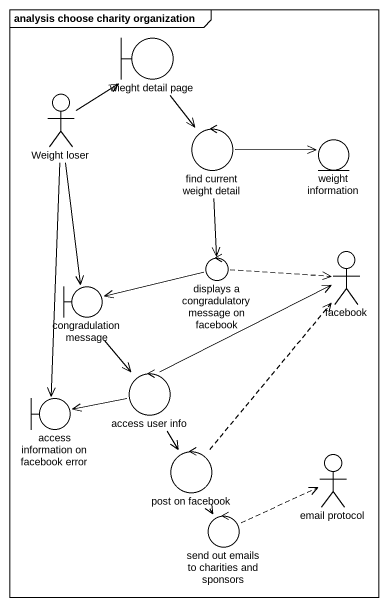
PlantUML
@startuml
mainframe analysis choose charity organization
boundary "wieght detail page" as wieght_detail_page
actor "Weight loser" as Weight_loser
control "find current weight detail" as find_current_weight_detail
entity "weight information" as weight_information
control "displays a congradulatory message on facebook" as displays_a_congradulatory
actor facebook
boundary "congradulation message" as congradulation_message
control "access user info" as access_user_info
boundary "access information on facebook error" as access_information_on
control "post on facebook" as post_on_facebook
actor "email protocol" as email_protocol
control "send out emails to charities and sponsors" as send_out_emails_to
wieght_detail_page --> find_current_weight_detail
Weight_loser -up-> wieght_detail_page
Weight_loser --> congradulation_message
Weight_loser --> access_information_on
find_current_weight_detail -right-> weight_information
find_current_weight_detail --> displays_a_congradulatory
displays_a_congradulatory .right.> facebook
displays_a_congradulatory -left-> congradulation_message
congradulation_message --> access_user_info
access_user_info -right-> facebook
access_user_info -left-> access_information_on
access_user_info --> post_on_facebook
post_on_facebook .up.> facebook
post_on_facebook --> send_out_emails_to
send_out_emails_to .right.> email_protocol
@enduml
